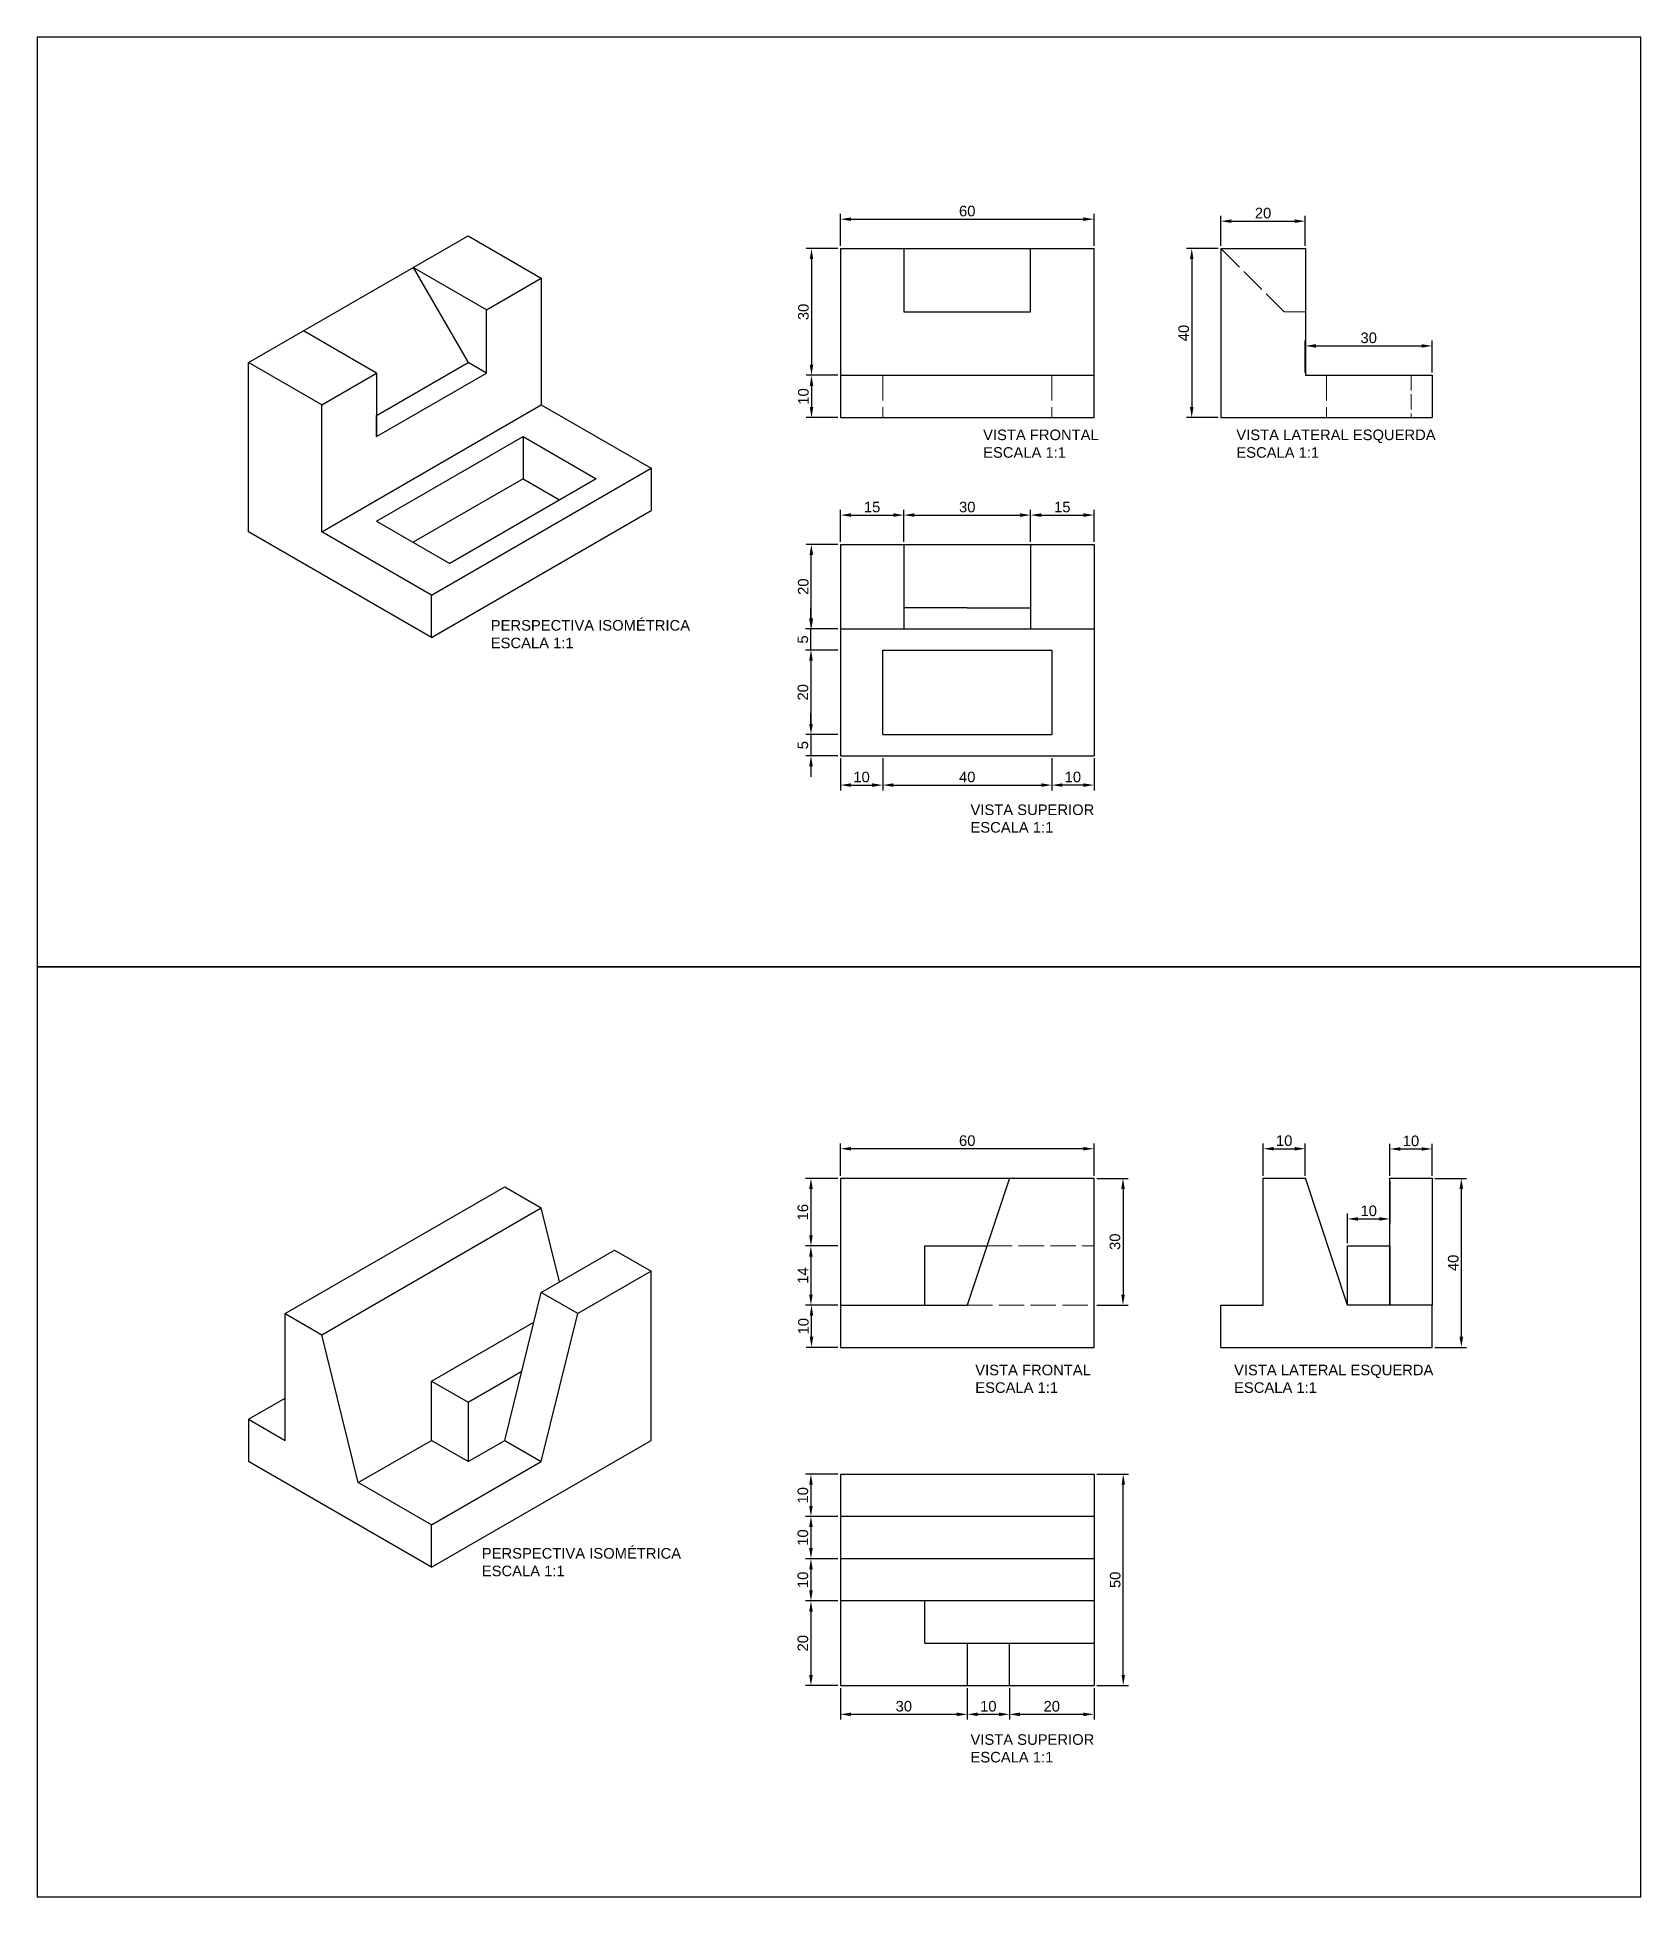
# Model space of a CAD drawing. Header units: millimetres. Extents: x 86510 to 86889, y 259281 to 259721.
import ezdxf

# ---------------------------------------------------------------- set-up
doc = ezdxf.new("R2010")
doc.units = ezdxf.units.MM
doc.linetypes.add('ACAD_ISO02W100', pattern=[15, 12, -3])
for name, color, linetype in [('Contorno', 10, 'Continuous'), ('Cota', 210, 'Continuous'), ('Isometrico', 30, 'Continuous'), ('Text', 3, 'Continuous')]:
    doc.layers.add(name, color=color, linetype=linetype)
doc.layers.add('Projection', color=4, linetype='ACAD_ISO02W100', lineweight=15)
doc.styles.get("Standard").update_dxf_attribs({"font": 'arial.ttf'})
doc.dimstyles.new('ISO-25', dxfattribs={"dimtxt": 2.5, "dimasz": 2.5, "dimexe": 1.25, "dimexo": 0.625, "dimtad": 1, "dimtxsty": 'Standard', "dimcen": 2.5, "dimadec": 0, "dimazin": 0, "dimtfac": 1, "dimtmove": 0, "dimatfit": 3, "dimfxl": 1, "dimarcsym": 0})

# ---------------------------------------------------------------- blocks, each defined once
blk = doc.blocks.new('*D1')
at = {"layer": 'Cota', "color": 0, "lineweight": -2, "transparency": 16777216}
for p, q in [((86699.12, 259421.23), (86691.64, 259421.23)), ((86692.89, 259413.73), (86692.89, 259418.73)), ((86699.12, 259411.23), (86691.64, 259411.23))]:
    blk.add_line(p, q, dxfattribs=at)
at = {"layer": 'Cota', "color": 0, "transparency": 16777216}
for points in [[(86692.48, 259418.73), (86693.31, 259418.73), (86692.89, 259421.23)], [(86692.48, 259413.73), (86693.31, 259413.73), (86692.89, 259411.23)]]:
    blk.add_solid(points, dxfattribs=at)
at = {"layer": 'Defpoints', "color": 0, "transparency": 16777216}
for p in [(86692.89, 259421.23), (86699.74, 259421.23), (86699.74, 259411.23)]:
    blk.add_point(p, dxfattribs=at)
at = {"layer": 'Cota', "color": 0, "transparency": 16777216, "insert": (86690.99, 259416.23), "char_height": 2.5, "attachment_point": 5, "rotation": 90}
blk.add_mtext('10', dxfattribs=at)
blk = doc.blocks.new('*D2')
at = {"layer": 'Cota', "color": 0, "lineweight": -2, "transparency": 16777216}
for p, q in [((86789.74, 259671.86), (86789.74, 259678.95)), ((86792.24, 259677.7), (86807.24, 259677.7)), ((86809.74, 259671.86), (86809.74, 259678.95))]:
    blk.add_line(p, q, dxfattribs=at)
at = {"layer": 'Cota', "color": 0, "transparency": 16777216}
for points in [[(86792.24, 259678.12), (86792.24, 259677.29), (86789.74, 259677.7)], [(86807.24, 259678.12), (86807.24, 259677.29), (86809.74, 259677.7)]]:
    blk.add_solid(points, dxfattribs=at)
at = {"layer": 'Defpoints', "color": 0, "transparency": 16777216}
for p in [(86809.74, 259677.7), (86789.74, 259671.23), (86809.74, 259671.23)]:
    blk.add_point(p, dxfattribs=at)
at = {"layer": 'Cota', "color": 0, "transparency": 16777216, "insert": (86799.74, 259679.6), "char_height": 2.5, "attachment_point": 5}
blk.add_mtext('20', dxfattribs=at)
blk = doc.blocks.new('*D3')
at = {"layer": 'Cota', "color": 0, "lineweight": -2, "transparency": 16777216}
for p, q in [((86789.12, 259671.23), (86781.61, 259671.23)), ((86782.86, 259668.73), (86782.86, 259633.73)), ((86789.12, 259631.23), (86781.61, 259631.23))]:
    blk.add_line(p, q, dxfattribs=at)
at = {"layer": 'Cota', "color": 0, "transparency": 16777216}
for points in [[(86782.44, 259668.73), (86783.28, 259668.73), (86782.86, 259671.23)], [(86782.44, 259633.73), (86783.28, 259633.73), (86782.86, 259631.23)]]:
    blk.add_solid(points, dxfattribs=at)
at = {"layer": 'Defpoints', "color": 0, "transparency": 16777216}
for p in [(86789.74, 259671.23), (86782.86, 259631.23), (86789.74, 259631.23)]:
    blk.add_point(p, dxfattribs=at)
at = {"layer": 'Cota', "color": 0, "transparency": 16777216, "insert": (86780.96, 259651.23), "char_height": 2.5, "attachment_point": 5, "rotation": 90}
blk.add_mtext('40', dxfattribs=at)
blk = doc.blocks.new('*D4')
at = {"layer": 'Cota', "color": 0, "lineweight": -2, "transparency": 16777216}
for p, q in [((86699.74, 259550.61), (86699.74, 259543.03)), ((86709.74, 259550.61), (86709.74, 259543.03)), ((86702.24, 259544.28), (86707.24, 259544.28))]:
    blk.add_line(p, q, dxfattribs=at)
at = {"layer": 'Cota', "color": 0, "transparency": 16777216}
for points in [[(86702.24, 259544.69), (86702.24, 259543.86), (86699.74, 259544.28)], [(86707.24, 259544.69), (86707.24, 259543.86), (86709.74, 259544.28)]]:
    blk.add_solid(points, dxfattribs=at)
at = {"layer": 'Defpoints', "color": 0, "transparency": 16777216}
for p in [(86699.74, 259551.23), (86709.74, 259551.23), (86709.74, 259544.28)]:
    blk.add_point(p, dxfattribs=at)
at = {"layer": 'Cota', "color": 0, "transparency": 16777216, "insert": (86704.74, 259546.18), "char_height": 2.5, "attachment_point": 5}
blk.add_mtext('10', dxfattribs=at)
blk = doc.blocks.new('*D5')
at = {"layer": 'Cota', "color": 0, "lineweight": -2, "transparency": 16777216}
for p, q in [((86709.74, 259550.61), (86709.74, 259543.03)), ((86749.74, 259550.61), (86749.74, 259543.03)), ((86712.24, 259544.28), (86747.24, 259544.28))]:
    blk.add_line(p, q, dxfattribs=at)
at = {"layer": 'Cota', "color": 0, "transparency": 16777216}
for points in [[(86712.24, 259544.69), (86712.24, 259543.86), (86709.74, 259544.28)], [(86747.24, 259544.69), (86747.24, 259543.86), (86749.74, 259544.28)]]:
    blk.add_solid(points, dxfattribs=at)
at = {"layer": 'Defpoints', "color": 0, "transparency": 16777216}
for p in [(86709.74, 259551.23), (86749.74, 259551.23), (86749.74, 259544.28)]:
    blk.add_point(p, dxfattribs=at)
at = {"layer": 'Cota', "color": 0, "transparency": 16777216, "insert": (86729.74, 259546.18), "char_height": 2.5, "attachment_point": 5}
blk.add_mtext('40', dxfattribs=at)
blk = doc.blocks.new('*D6')
at = {"layer": 'Cota', "color": 0, "lineweight": -2, "transparency": 16777216}
for p, q in [((86749.74, 259550.61), (86749.74, 259543.03)), ((86759.74, 259550.61), (86759.74, 259543.03)), ((86757.24, 259544.28), (86752.24, 259544.28))]:
    blk.add_line(p, q, dxfattribs=at)
at = {"layer": 'Cota', "color": 0, "transparency": 16777216}
for points in [[(86752.24, 259544.69), (86752.24, 259543.86), (86749.74, 259544.28)], [(86757.24, 259544.69), (86757.24, 259543.86), (86759.74, 259544.28)]]:
    blk.add_solid(points, dxfattribs=at)
at = {"layer": 'Defpoints', "color": 0, "transparency": 16777216}
for p in [(86749.74, 259551.23), (86759.74, 259551.23), (86749.74, 259544.28)]:
    blk.add_point(p, dxfattribs=at)
at = {"layer": 'Cota', "color": 0, "transparency": 16777216, "insert": (86754.74, 259546.18), "char_height": 2.5, "attachment_point": 5}
blk.add_mtext('10', dxfattribs=at)
blk = doc.blocks.new('*D7')
at = {"layer": 'Cota', "color": 0, "lineweight": -2, "transparency": 16777216}
for p, q in [((86699.74, 259671.86), (86699.74, 259679.42)), ((86759.74, 259671.86), (86759.74, 259679.42)), ((86702.24, 259678.17), (86757.24, 259678.17))]:
    blk.add_line(p, q, dxfattribs=at)
at = {"layer": 'Cota', "color": 0, "transparency": 16777216}
for points in [[(86702.24, 259678.59), (86702.24, 259677.76), (86699.74, 259678.17)], [(86757.24, 259678.59), (86757.24, 259677.76), (86759.74, 259678.17)]]:
    blk.add_solid(points, dxfattribs=at)
at = {"layer": 'Defpoints', "color": 0, "transparency": 16777216}
for p in [(86759.74, 259678.17), (86699.74, 259671.23), (86759.74, 259671.23)]:
    blk.add_point(p, dxfattribs=at)
at = {"layer": 'Cota', "color": 0, "transparency": 16777216, "insert": (86729.74, 259680.08), "char_height": 2.5, "attachment_point": 5}
blk.add_mtext('60', dxfattribs=at)
blk = doc.blocks.new('*D8')
at = {"layer": 'Cota', "color": 0, "lineweight": -2, "transparency": 16777216}
for p, q in [((86699.74, 259601.86), (86699.74, 259609.41)), ((86714.74, 259601.86), (86714.74, 259609.41)), ((86702.24, 259608.16), (86712.24, 259608.16))]:
    blk.add_line(p, q, dxfattribs=at)
at = {"layer": 'Cota', "color": 0, "transparency": 16777216}
for points in [[(86702.24, 259608.58), (86702.24, 259607.74), (86699.74, 259608.16)], [(86712.24, 259608.58), (86712.24, 259607.74), (86714.74, 259608.16)]]:
    blk.add_solid(points, dxfattribs=at)
at = {"layer": 'Defpoints', "color": 0, "transparency": 16777216}
for p in [(86714.74, 259608.16), (86699.74, 259601.23), (86714.74, 259601.23)]:
    blk.add_point(p, dxfattribs=at)
at = {"layer": 'Cota', "color": 0, "transparency": 16777216, "insert": (86707.24, 259610.06), "char_height": 2.5, "attachment_point": 5}
blk.add_mtext('15', dxfattribs=at)
blk = doc.blocks.new('*D9')
at = {"layer": 'Cota', "color": 0, "lineweight": -2, "transparency": 16777216}
for p, q in [((86714.74, 259601.86), (86714.74, 259609.41)), ((86744.74, 259601.86), (86744.74, 259609.41)), ((86717.24, 259608.16), (86742.24, 259608.16))]:
    blk.add_line(p, q, dxfattribs=at)
at = {"layer": 'Cota', "color": 0, "transparency": 16777216}
for points in [[(86717.24, 259608.58), (86717.24, 259607.74), (86714.74, 259608.16)], [(86742.24, 259608.58), (86742.24, 259607.74), (86744.74, 259608.16)]]:
    blk.add_solid(points, dxfattribs=at)
at = {"layer": 'Defpoints', "color": 0, "transparency": 16777216}
for p in [(86744.74, 259608.16), (86714.74, 259601.23), (86744.74, 259601.23)]:
    blk.add_point(p, dxfattribs=at)
at = {"layer": 'Cota', "color": 0, "transparency": 16777216, "insert": (86729.74, 259610.06), "char_height": 2.5, "attachment_point": 5}
blk.add_mtext('30', dxfattribs=at)
blk = doc.blocks.new('*D10')
at = {"layer": 'Cota', "color": 0, "lineweight": -2, "transparency": 16777216}
for p, q in [((86744.74, 259601.86), (86744.74, 259609.41)), ((86759.74, 259601.86), (86759.74, 259609.41)), ((86747.24, 259608.16), (86757.24, 259608.16))]:
    blk.add_line(p, q, dxfattribs=at)
at = {"layer": 'Cota', "color": 0, "transparency": 16777216}
for points in [[(86747.24, 259608.58), (86747.24, 259607.74), (86744.74, 259608.16)], [(86757.24, 259608.58), (86757.24, 259607.74), (86759.74, 259608.16)]]:
    blk.add_solid(points, dxfattribs=at)
at = {"layer": 'Defpoints', "color": 0, "transparency": 16777216}
for p in [(86759.74, 259608.16), (86744.74, 259601.23), (86759.74, 259601.23)]:
    blk.add_point(p, dxfattribs=at)
at = {"layer": 'Cota', "color": 0, "transparency": 16777216, "insert": (86752.24, 259610.06), "char_height": 2.5, "attachment_point": 5}
blk.add_mtext('15', dxfattribs=at)
blk = doc.blocks.new('*D11')
at = {"layer": 'Cota', "color": 0, "lineweight": -2, "transparency": 16777216}
for p, q in [((86699.12, 259671.23), (86691.64, 259671.23)), ((86692.89, 259668.73), (86692.89, 259643.73)), ((86699.12, 259641.23), (86691.64, 259641.23))]:
    blk.add_line(p, q, dxfattribs=at)
at = {"layer": 'Cota', "color": 0, "transparency": 16777216}
for points in [[(86692.48, 259668.73), (86693.31, 259668.73), (86692.89, 259671.23)], [(86692.48, 259643.73), (86693.31, 259643.73), (86692.89, 259641.23)]]:
    blk.add_solid(points, dxfattribs=at)
at = {"layer": 'Defpoints', "color": 0, "transparency": 16777216}
for p in [(86699.74, 259671.23), (86692.89, 259641.23), (86699.74, 259641.23)]:
    blk.add_point(p, dxfattribs=at)
at = {"layer": 'Cota', "color": 0, "transparency": 16777216, "insert": (86690.99, 259656.23), "char_height": 2.5, "attachment_point": 5, "rotation": 90}
blk.add_mtext('30', dxfattribs=at)
blk = doc.blocks.new('*D12')
at = {"layer": 'Cota', "color": 0, "lineweight": -2, "transparency": 16777216}
for p, q in [((86699.12, 259641.23), (86691.64, 259641.23)), ((86692.89, 259638.73), (86692.89, 259633.73)), ((86699.12, 259631.23), (86691.64, 259631.23))]:
    blk.add_line(p, q, dxfattribs=at)
at = {"layer": 'Cota', "color": 0, "transparency": 16777216}
for points in [[(86692.48, 259638.73), (86693.31, 259638.73), (86692.89, 259641.23)], [(86692.48, 259633.73), (86693.31, 259633.73), (86692.89, 259631.23)]]:
    blk.add_solid(points, dxfattribs=at)
at = {"layer": 'Defpoints', "color": 0, "transparency": 16777216}
for p in [(86699.74, 259641.23), (86692.89, 259631.23), (86699.74, 259631.23)]:
    blk.add_point(p, dxfattribs=at)
at = {"layer": 'Cota', "color": 0, "transparency": 16777216, "insert": (86690.99, 259636.23), "char_height": 2.5, "attachment_point": 5, "rotation": 90}
blk.add_mtext('10', dxfattribs=at)
blk = doc.blocks.new('*D17')
at = {"layer": 'Cota', "color": 0, "lineweight": -2, "transparency": 16777216}
for p, q in [((86699.12, 259381.23), (86691.51, 259381.23)), ((86692.76, 259378.73), (86692.76, 259373.73)), ((86699.12, 259371.23), (86691.51, 259371.23))]:
    blk.add_line(p, q, dxfattribs=at)
at = {"layer": 'Cota', "color": 0, "transparency": 16777216}
for points in [[(86692.34, 259378.73), (86693.18, 259378.73), (86692.76, 259381.23)], [(86692.34, 259373.73), (86693.18, 259373.73), (86692.76, 259371.23)]]:
    blk.add_solid(points, dxfattribs=at)
at = {"layer": 'Defpoints', "color": 0, "transparency": 16777216}
for p in [(86699.74, 259381.23), (86692.76, 259371.23), (86699.74, 259371.23)]:
    blk.add_point(p, dxfattribs=at)
at = {"layer": 'Cota', "color": 0, "transparency": 16777216, "insert": (86690.86, 259376.23), "char_height": 2.5, "attachment_point": 5, "rotation": 90}
blk.add_mtext('10', dxfattribs=at)
blk = doc.blocks.new('*D18')
at = {"layer": 'Cota', "color": 0, "lineweight": -2, "transparency": 16777216}
for p, q in [((86699.12, 259371.23), (86691.51, 259371.23)), ((86692.76, 259368.73), (86692.76, 259363.73)), ((86699.12, 259361.23), (86691.51, 259361.23))]:
    blk.add_line(p, q, dxfattribs=at)
at = {"layer": 'Cota', "color": 0, "transparency": 16777216}
for points in [[(86692.34, 259368.73), (86693.18, 259368.73), (86692.76, 259371.23)], [(86692.34, 259363.73), (86693.18, 259363.73), (86692.76, 259361.23)]]:
    blk.add_solid(points, dxfattribs=at)
at = {"layer": 'Defpoints', "color": 0, "transparency": 16777216}
for p in [(86699.74, 259371.23), (86692.76, 259361.23), (86699.74, 259361.23)]:
    blk.add_point(p, dxfattribs=at)
at = {"layer": 'Cota', "color": 0, "transparency": 16777216, "insert": (86690.86, 259366.23), "char_height": 2.5, "attachment_point": 5, "rotation": 90}
blk.add_mtext('10', dxfattribs=at)
blk = doc.blocks.new('*D19')
at = {"layer": 'Cota', "color": 0, "lineweight": -2, "transparency": 16777216}
for p, q in [((86699.12, 259361.23), (86691.51, 259361.23)), ((86692.76, 259358.73), (86692.76, 259353.73)), ((86699.12, 259351.23), (86691.51, 259351.23))]:
    blk.add_line(p, q, dxfattribs=at)
at = {"layer": 'Cota', "color": 0, "transparency": 16777216}
for points in [[(86692.34, 259358.73), (86693.18, 259358.73), (86692.76, 259361.23)], [(86692.34, 259353.73), (86693.18, 259353.73), (86692.76, 259351.23)]]:
    blk.add_solid(points, dxfattribs=at)
at = {"layer": 'Defpoints', "color": 0, "transparency": 16777216}
for p in [(86699.74, 259361.23), (86692.76, 259351.23), (86699.74, 259351.23)]:
    blk.add_point(p, dxfattribs=at)
at = {"layer": 'Cota', "color": 0, "transparency": 16777216, "insert": (86690.86, 259356.23), "char_height": 2.5, "attachment_point": 5, "rotation": 90}
blk.add_mtext('10', dxfattribs=at)
blk = doc.blocks.new('*D20')
at = {"layer": 'Cota', "color": 0, "lineweight": -2, "transparency": 16777216}
for p, q in [((86699.12, 259351.23), (86691.51, 259351.23)), ((86692.76, 259348.73), (86692.76, 259333.73)), ((86699.12, 259331.23), (86691.51, 259331.23))]:
    blk.add_line(p, q, dxfattribs=at)
at = {"layer": 'Cota', "color": 0, "transparency": 16777216}
for points in [[(86692.34, 259348.73), (86693.18, 259348.73), (86692.76, 259351.23)], [(86692.34, 259333.73), (86693.18, 259333.73), (86692.76, 259331.23)]]:
    blk.add_solid(points, dxfattribs=at)
at = {"layer": 'Defpoints', "color": 0, "transparency": 16777216}
for p in [(86699.74, 259351.23), (86692.76, 259331.23), (86699.74, 259331.23)]:
    blk.add_point(p, dxfattribs=at)
at = {"layer": 'Cota', "color": 0, "transparency": 16777216, "insert": (86690.86, 259341.23), "char_height": 2.5, "attachment_point": 5, "rotation": 90}
blk.add_mtext('20', dxfattribs=at)
blk = doc.blocks.new('*D21')
at = {"layer": 'Cota', "color": 0, "lineweight": -2, "transparency": 16777216}
for p, q in [((86760.37, 259381.23), (86767.91, 259381.23)), ((86766.66, 259333.73), (86766.66, 259378.73)), ((86760.37, 259331.23), (86767.91, 259331.23))]:
    blk.add_line(p, q, dxfattribs=at)
at = {"layer": 'Cota', "color": 0, "transparency": 16777216}
for points in [[(86766.25, 259378.73), (86767.08, 259378.73), (86766.66, 259381.23)], [(86766.25, 259333.73), (86767.08, 259333.73), (86766.66, 259331.23)]]:
    blk.add_solid(points, dxfattribs=at)
at = {"layer": 'Defpoints', "color": 0, "transparency": 16777216}
for p in [(86759.74, 259381.23), (86766.66, 259381.23), (86759.74, 259331.23)]:
    blk.add_point(p, dxfattribs=at)
at = {"layer": 'Cota', "color": 0, "transparency": 16777216, "insert": (86764.76, 259356.23), "char_height": 2.5, "attachment_point": 5, "rotation": 90}
blk.add_mtext('50', dxfattribs=at)
blk = doc.blocks.new('*D22')
at = {"layer": 'Cota', "color": 0, "lineweight": -2, "transparency": 16777216}
for p, q in [((86699.74, 259330.61), (86699.74, 259323.16)), ((86729.74, 259330.61), (86729.74, 259323.16)), ((86702.24, 259324.41), (86727.24, 259324.41))]:
    blk.add_line(p, q, dxfattribs=at)
at = {"layer": 'Cota', "color": 0, "transparency": 16777216}
for points in [[(86702.24, 259324.83), (86702.24, 259323.99), (86699.74, 259324.41)], [(86727.24, 259324.83), (86727.24, 259323.99), (86729.74, 259324.41)]]:
    blk.add_solid(points, dxfattribs=at)
at = {"layer": 'Defpoints', "color": 0, "transparency": 16777216}
for p in [(86699.74, 259331.23), (86729.74, 259331.23), (86729.74, 259324.41)]:
    blk.add_point(p, dxfattribs=at)
at = {"layer": 'Cota', "color": 0, "transparency": 16777216, "insert": (86714.74, 259326.31), "char_height": 2.5, "attachment_point": 5}
blk.add_mtext('30', dxfattribs=at)
blk = doc.blocks.new('*D24')
at = {"layer": 'Cota', "color": 0, "lineweight": -2, "transparency": 16777216}
for p, q in [((86729.74, 259330.61), (86729.74, 259323.16)), ((86739.74, 259330.61), (86739.74, 259323.16)), ((86732.24, 259324.41), (86737.24, 259324.41))]:
    blk.add_line(p, q, dxfattribs=at)
at = {"layer": 'Cota', "color": 0, "transparency": 16777216}
for points in [[(86732.24, 259324.83), (86732.24, 259323.99), (86729.74, 259324.41)], [(86737.24, 259324.83), (86737.24, 259323.99), (86739.74, 259324.41)]]:
    blk.add_solid(points, dxfattribs=at)
at = {"layer": 'Defpoints', "color": 0, "transparency": 16777216}
for p in [(86729.74, 259331.23), (86739.74, 259331.23), (86739.74, 259324.41)]:
    blk.add_point(p, dxfattribs=at)
at = {"layer": 'Cota', "color": 0, "transparency": 16777216, "insert": (86734.74, 259326.31), "char_height": 2.5, "attachment_point": 5}
blk.add_mtext('10', dxfattribs=at)
blk = doc.blocks.new('*D25')
at = {"layer": 'Cota', "color": 0, "lineweight": -2, "transparency": 16777216}
for p, q in [((86739.74, 259330.61), (86739.74, 259323.16)), ((86759.74, 259330.61), (86759.74, 259323.16)), ((86742.24, 259324.41), (86757.24, 259324.41))]:
    blk.add_line(p, q, dxfattribs=at)
at = {"layer": 'Cota', "color": 0, "transparency": 16777216}
for points in [[(86742.24, 259324.83), (86742.24, 259323.99), (86739.74, 259324.41)], [(86757.24, 259324.83), (86757.24, 259323.99), (86759.74, 259324.41)]]:
    blk.add_solid(points, dxfattribs=at)
at = {"layer": 'Defpoints', "color": 0, "transparency": 16777216}
for p in [(86739.74, 259331.23), (86759.74, 259331.23), (86759.74, 259324.41)]:
    blk.add_point(p, dxfattribs=at)
at = {"layer": 'Cota', "color": 0, "transparency": 16777216, "insert": (86749.74, 259326.31), "char_height": 2.5, "attachment_point": 5}
blk.add_mtext('20', dxfattribs=at)
blk = doc.blocks.new('*D26')
at = {"layer": 'Cota', "color": 0, "lineweight": -2, "transparency": 16777216}
for p, q in [((86840.37, 259451.23), (86847.9, 259451.23)), ((86846.65, 259448.73), (86846.65, 259413.73)), ((86840.37, 259411.23), (86847.9, 259411.23))]:
    blk.add_line(p, q, dxfattribs=at)
at = {"layer": 'Cota', "color": 0, "transparency": 16777216}
for points in [[(86846.23, 259448.73), (86847.07, 259448.73), (86846.65, 259451.23)], [(86846.23, 259413.73), (86847.07, 259413.73), (86846.65, 259411.23)]]:
    blk.add_solid(points, dxfattribs=at)
at = {"layer": 'Defpoints', "color": 0, "transparency": 16777216}
for p in [(86839.74, 259451.23), (86839.74, 259411.23), (86846.65, 259411.23)]:
    blk.add_point(p, dxfattribs=at)
at = {"layer": 'Cota', "color": 0, "transparency": 16777216, "insert": (86844.75, 259431.23), "char_height": 2.5, "attachment_point": 5, "rotation": 90}
blk.add_mtext('40', dxfattribs=at)
blk = doc.blocks.new('*D27')
at = {"layer": 'Cota', "color": 0, "lineweight": -2, "transparency": 16777216}
for p, q in [((86760.37, 259451.23), (86767.85, 259451.23)), ((86766.6, 259448.73), (86766.6, 259423.73)), ((86760.37, 259421.23), (86767.85, 259421.23))]:
    blk.add_line(p, q, dxfattribs=at)
at = {"layer": 'Cota', "color": 0, "transparency": 16777216}
for points in [[(86766.19, 259448.73), (86767.02, 259448.73), (86766.6, 259451.23)], [(86766.19, 259423.73), (86767.02, 259423.73), (86766.6, 259421.23)]]:
    blk.add_solid(points, dxfattribs=at)
at = {"layer": 'Defpoints', "color": 0, "transparency": 16777216}
for p in [(86759.74, 259451.23), (86759.74, 259421.23), (86766.6, 259421.23)]:
    blk.add_point(p, dxfattribs=at)
at = {"layer": 'Cota', "color": 0, "transparency": 16777216, "insert": (86764.7, 259436.23), "char_height": 2.5, "attachment_point": 5, "rotation": 90}
blk.add_mtext('30', dxfattribs=at)
blk = doc.blocks.new('*D28')
at = {"layer": 'Cota', "color": 0, "lineweight": -2, "transparency": 16777216}
for p, q in [((86799.74, 259451.86), (86799.74, 259459.48)), ((86809.74, 259451.86), (86809.74, 259459.48)), ((86802.24, 259458.23), (86807.24, 259458.23))]:
    blk.add_line(p, q, dxfattribs=at)
at = {"layer": 'Cota', "color": 0, "transparency": 16777216}
for points in [[(86802.24, 259458.65), (86802.24, 259457.82), (86799.74, 259458.23)], [(86807.24, 259458.65), (86807.24, 259457.82), (86809.74, 259458.23)]]:
    blk.add_solid(points, dxfattribs=at)
at = {"layer": 'Defpoints', "color": 0, "transparency": 16777216}
for p in [(86809.74, 259458.23), (86799.74, 259451.23), (86809.74, 259451.23)]:
    blk.add_point(p, dxfattribs=at)
at = {"layer": 'Cota', "color": 0, "transparency": 16777216, "insert": (86804.74, 259460.14), "char_height": 2.5, "attachment_point": 5}
blk.add_mtext('10', dxfattribs=at)
blk = doc.blocks.new('*D29')
at = {"layer": 'Cota', "color": 0, "lineweight": -2, "transparency": 16777216}
for p, q in [((86829.74, 259450.61), (86829.74, 259440.38)), ((86819.74, 259435.86), (86819.74, 259442.88)), ((86822.24, 259441.63), (86827.24, 259441.63))]:
    blk.add_line(p, q, dxfattribs=at)
at = {"layer": 'Cota', "color": 0, "transparency": 16777216}
for points in [[(86822.24, 259442.04), (86822.24, 259441.21), (86819.74, 259441.63)], [(86827.24, 259442.04), (86827.24, 259441.21), (86829.74, 259441.63)]]:
    blk.add_solid(points, dxfattribs=at)
at = {"layer": 'Defpoints', "color": 0, "transparency": 16777216}
for p in [(86829.74, 259451.23), (86829.74, 259441.63), (86819.74, 259435.23)]:
    blk.add_point(p, dxfattribs=at)
at = {"layer": 'Cota', "color": 0, "transparency": 16777216, "insert": (86824.74, 259443.53), "char_height": 2.5, "attachment_point": 5}
blk.add_mtext('10', dxfattribs=at)
blk = doc.blocks.new('*D30')
at = {"layer": 'Cota', "color": 0, "lineweight": -2, "transparency": 16777216}
for p, q in [((86829.74, 259451.86), (86829.74, 259459.43)), ((86839.74, 259451.86), (86839.74, 259459.43)), ((86832.24, 259458.18), (86837.24, 259458.18))]:
    blk.add_line(p, q, dxfattribs=at)
at = {"layer": 'Cota', "color": 0, "transparency": 16777216}
for points in [[(86832.24, 259458.6), (86832.24, 259457.76), (86829.74, 259458.18)], [(86837.24, 259458.6), (86837.24, 259457.76), (86839.74, 259458.18)]]:
    blk.add_solid(points, dxfattribs=at)
at = {"layer": 'Defpoints', "color": 0, "transparency": 16777216}
for p in [(86839.74, 259458.18), (86829.74, 259451.23), (86839.74, 259451.23)]:
    blk.add_point(p, dxfattribs=at)
at = {"layer": 'Cota', "color": 0, "transparency": 16777216, "insert": (86834.74, 259460.08), "char_height": 2.5, "attachment_point": 5}
blk.add_mtext('10', dxfattribs=at)
blk = doc.blocks.new('*D31')
at = {"layer": 'Cota', "color": 0, "lineweight": -2, "transparency": 16777216}
for p, q in [((86699.74, 259451.86), (86699.74, 259459.48)), ((86759.74, 259451.86), (86759.74, 259459.48)), ((86757.24, 259458.23), (86702.24, 259458.23))]:
    blk.add_line(p, q, dxfattribs=at)
at = {"layer": 'Cota', "color": 0, "transparency": 16777216}
for points in [[(86702.24, 259458.65), (86702.24, 259457.82), (86699.74, 259458.23)], [(86757.24, 259458.65), (86757.24, 259457.82), (86759.74, 259458.23)]]:
    blk.add_solid(points, dxfattribs=at)
at = {"layer": 'Defpoints', "color": 0, "transparency": 16777216}
for p in [(86699.74, 259458.23), (86699.74, 259451.23), (86759.74, 259451.23)]:
    blk.add_point(p, dxfattribs=at)
at = {"layer": 'Cota', "color": 0, "transparency": 16777216, "insert": (86729.74, 259460.14), "char_height": 2.5, "attachment_point": 5}
blk.add_mtext('60', dxfattribs=at)
blk = doc.blocks.new('*D35')
at = {"layer": 'Cota', "color": 0, "lineweight": -2, "ltscale": 0.3, "transparency": 16777216}
for p, q in [((86809.74, 259641.86), (86809.74, 259649.44)), ((86839.74, 259641.86), (86839.74, 259649.44)), ((86812.24, 259648.19), (86837.24, 259648.19))]:
    blk.add_line(p, q, dxfattribs=at)
at = {"layer": 'Cota', "color": 0, "ltscale": 0.3, "transparency": 16777216}
for points in [[(86812.24, 259648.61), (86812.24, 259647.77), (86809.74, 259648.19)], [(86837.24, 259648.61), (86837.24, 259647.77), (86839.74, 259648.19)]]:
    blk.add_solid(points, dxfattribs=at)
at = {"layer": 'Defpoints', "color": 0, "ltscale": 0.3, "transparency": 16777216}
for p in [(86839.74, 259648.19), (86809.74, 259641.23), (86839.74, 259641.23)]:
    blk.add_point(p, dxfattribs=at)
at = {"layer": 'Cota', "color": 0, "ltscale": 0.3, "transparency": 16777216, "insert": (86824.74, 259650.09), "char_height": 2.5, "attachment_point": 5}
blk.add_mtext('30', dxfattribs=at)
blk = doc.blocks.new('*D37')
at = {"layer": 'Cota', "color": 0, "lineweight": -2, "ltscale": 0.3, "transparency": 16777216}
for p, q in [((86699.12, 259576.23), (86691.52, 259576.23)), ((86692.77, 259573.73), (86692.77, 259558.73)), ((86699.12, 259556.23), (86691.52, 259556.23))]:
    blk.add_line(p, q, dxfattribs=at)
at = {"layer": 'Cota', "color": 0, "ltscale": 0.3, "transparency": 16777216}
for points in [[(86692.35, 259573.73), (86693.19, 259573.73), (86692.77, 259576.23)], [(86692.35, 259558.73), (86693.19, 259558.73), (86692.77, 259556.23)]]:
    blk.add_solid(points, dxfattribs=at)
at = {"layer": 'Defpoints', "color": 0, "ltscale": 0.3, "transparency": 16777216}
for p in [(86699.74, 259576.23), (86692.77, 259556.23), (86699.74, 259556.23)]:
    blk.add_point(p, dxfattribs=at)
at = {"layer": 'Cota', "color": 0, "ltscale": 0.3, "transparency": 16777216, "insert": (86690.87, 259566.23), "char_height": 2.5, "attachment_point": 5, "rotation": 90}
blk.add_mtext('20', dxfattribs=at)
blk = doc.blocks.new('*D38')
at = {"layer": 'Cota', "color": 0, "lineweight": -2, "ltscale": 0.3, "transparency": 16777216}
for p, q in [((86692.77, 259558.73), (86692.77, 259561.23)), ((86699.12, 259556.23), (86691.52, 259556.23)), ((86692.77, 259556.23), (86692.77, 259551.23)), ((86699.12, 259551.23), (86691.52, 259551.23)), ((86692.77, 259548.73), (86692.77, 259546.23))]:
    blk.add_line(p, q, dxfattribs=at)
at = {"layer": 'Cota', "color": 0, "ltscale": 0.3, "transparency": 16777216}
for points in [[(86692.35, 259558.73), (86693.19, 259558.73), (86692.77, 259556.23)], [(86692.35, 259548.73), (86693.19, 259548.73), (86692.77, 259551.23)]]:
    blk.add_solid(points, dxfattribs=at)
at = {"layer": 'Defpoints', "color": 0, "ltscale": 0.3, "transparency": 16777216}
for p in [(86699.74, 259556.23), (86692.77, 259551.23), (86699.74, 259551.23)]:
    blk.add_point(p, dxfattribs=at)
at = {"layer": 'Cota', "color": 0, "ltscale": 0.3, "transparency": 16777216, "insert": (86690.87, 259553.73), "char_height": 2.5, "attachment_point": 5, "rotation": 90}
blk.add_mtext('5', dxfattribs=at)
blk = doc.blocks.new('*D41')
at = {"layer": 'Cota', "color": 0, "lineweight": -2, "ltscale": 0.3, "transparency": 16777216}
for p, q in [((86699.12, 259451.23), (86691.51, 259451.23)), ((86692.76, 259448.73), (86692.76, 259437.73)), ((86699.12, 259435.23), (86691.51, 259435.23))]:
    blk.add_line(p, q, dxfattribs=at)
at = {"layer": 'Cota', "color": 0, "ltscale": 0.3, "transparency": 16777216}
for points in [[(86692.34, 259448.73), (86693.18, 259448.73), (86692.76, 259451.23)], [(86692.34, 259437.73), (86693.18, 259437.73), (86692.76, 259435.23)]]:
    blk.add_solid(points, dxfattribs=at)
at = {"layer": 'Defpoints', "color": 0, "ltscale": 0.3, "transparency": 16777216}
for p in [(86699.74, 259451.23), (86692.76, 259435.23), (86699.74, 259435.23)]:
    blk.add_point(p, dxfattribs=at)
at = {"layer": 'Cota', "color": 0, "ltscale": 0.3, "transparency": 16777216, "insert": (86690.86, 259443.23), "char_height": 2.5, "attachment_point": 5, "rotation": 90}
blk.add_mtext('16', dxfattribs=at)
blk = doc.blocks.new('*D43')
at = {"layer": 'Cota', "color": 0, "lineweight": -2, "ltscale": 0.3, "transparency": 16777216}
for p, q in [((86692.75, 259583.73), (86692.75, 259586.23)), ((86699.12, 259581.23), (86691.5, 259581.23)), ((86692.75, 259576.23), (86692.75, 259581.23)), ((86699.12, 259576.23), (86691.5, 259576.23)), ((86692.75, 259573.73), (86692.75, 259571.23))]:
    blk.add_line(p, q, dxfattribs=at)
at = {"layer": 'Cota', "color": 0, "ltscale": 0.3, "transparency": 16777216}
for points in [[(86692.33, 259583.73), (86693.16, 259583.73), (86692.75, 259581.23)], [(86692.33, 259573.73), (86693.16, 259573.73), (86692.75, 259576.23)]]:
    blk.add_solid(points, dxfattribs=at)
at = {"layer": 'Defpoints', "color": 0, "ltscale": 0.3, "transparency": 16777216}
for p in [(86692.75, 259581.23), (86699.74, 259581.23), (86699.74, 259576.23)]:
    blk.add_point(p, dxfattribs=at)
at = {"layer": 'Cota', "color": 0, "ltscale": 0.3, "transparency": 16777216, "insert": (86690.85, 259578.73), "char_height": 2.5, "attachment_point": 5, "rotation": 90}
blk.add_mtext('5', dxfattribs=at)
blk = doc.blocks.new('*D44')
at = {"layer": 'Cota', "color": 0, "lineweight": -2, "ltscale": 0.3, "transparency": 16777216}
for p, q in [((86699.12, 259601.23), (86691.6, 259601.23)), ((86692.85, 259583.73), (86692.85, 259598.73)), ((86699.12, 259581.23), (86691.6, 259581.23))]:
    blk.add_line(p, q, dxfattribs=at)
at = {"layer": 'Cota', "color": 0, "ltscale": 0.3, "transparency": 16777216}
for points in [[(86692.44, 259598.73), (86693.27, 259598.73), (86692.85, 259601.23)], [(86692.44, 259583.73), (86693.27, 259583.73), (86692.85, 259581.23)]]:
    blk.add_solid(points, dxfattribs=at)
at = {"layer": 'Defpoints', "color": 0, "ltscale": 0.3, "transparency": 16777216}
for p in [(86692.85, 259601.23), (86699.74, 259601.23), (86699.74, 259581.23)]:
    blk.add_point(p, dxfattribs=at)
at = {"layer": 'Cota', "color": 0, "ltscale": 0.3, "transparency": 16777216, "insert": (86690.95, 259591.23), "char_height": 2.5, "attachment_point": 5, "rotation": 90}
blk.add_mtext('20', dxfattribs=at)
blk = doc.blocks.new('*D45')
at = {"layer": 'Cota', "color": 0, "lineweight": -2, "ltscale": 0.3, "transparency": 16777216}
for p, q in [((86699.12, 259435.23), (86691.5, 259435.23)), ((86692.75, 259432.73), (86692.75, 259423.73)), ((86699.12, 259421.23), (86691.5, 259421.23))]:
    blk.add_line(p, q, dxfattribs=at)
at = {"layer": 'Cota', "color": 0, "ltscale": 0.3, "transparency": 16777216}
for points in [[(86692.33, 259432.73), (86693.17, 259432.73), (86692.75, 259435.23)], [(86692.33, 259423.73), (86693.17, 259423.73), (86692.75, 259421.23)]]:
    blk.add_solid(points, dxfattribs=at)
at = {"layer": 'Defpoints', "color": 0, "ltscale": 0.3, "transparency": 16777216}
for p in [(86699.74, 259435.23), (86692.75, 259421.23), (86699.74, 259421.23)]:
    blk.add_point(p, dxfattribs=at)
at = {"layer": 'Cota', "color": 0, "ltscale": 0.3, "transparency": 16777216, "insert": (86690.87, 259428.23), "char_height": 2.5, "attachment_point": 5, "rotation": 90}
blk.add_mtext('14', dxfattribs=at)

msp = doc.modelspace()

# ---------------------------------------------------------------- linework, layer by layer
for p, q in [((86699.744, 259671.234), (86699.744, 259631.234)), ((86714.744, 259671.234), (86714.744, 259656.234)), ((86744.744, 259656.234), (86744.744, 259671.234)), ((86759.744, 259631.234), (86759.744, 259671.234)), ((86789.744, 259671.234), (86789.744, 259631.234)), ((86809.744, 259671.234), (86809.744, 259641.234)), ((86714.744, 259656.234), (86744.744, 259656.234)), ((86699.744, 259641.234), (86759.744, 259641.234)), ((86809.744, 259641.234), (86839.744, 259641.234)), ((86699.744, 259631.234), (86759.744, 259631.234)), ((86789.744, 259631.234), (86839.744, 259631.234)), ((86699.744, 259601.234), (86699.744, 259551.234)), ((86714.744, 259601.234), (86714.744, 259581.234)), ((86744.744, 259601.234), (86744.744, 259581.234)), ((86759.744, 259601.234), (86759.744, 259551.234)), ((86729.744, 259586.234), (86714.744, 259586.234)), ((86729.744, 259586.234), (86744.744, 259586.234)), ((86709.744, 259556.234), (86709.744, 259576.234)), ((86709.744, 259576.234), (86749.744, 259576.234)), ((86749.744, 259576.234), (86749.744, 259556.234)), ((86709.744, 259556.234), (86749.744, 259556.234)), ((86699.744, 259551.234), (86759.744, 259551.234)), ((86699.744, 259451.234), (86699.744, 259411.234)), ((86739.744, 259451.234), (86729.744, 259421.234)), ((86759.744, 259411.234), (86759.744, 259451.234)), ((86799.744, 259421.234), (86799.744, 259451.234)), ((86799.744, 259451.234), (86809.744, 259451.234)), ((86819.744, 259421.234), (86809.744, 259451.234)), ((86829.744, 259421.234), (86829.744, 259451.234)), ((86829.744, 259451.234), (86839.744, 259451.234)), ((86839.744, 259451.234), (86839.744, 259421.234)), ((86719.744, 259421.234), (86719.744, 259435.234)), ((86719.744, 259435.234), (86734.41, 259435.234)), ((86819.744, 259421.234), (86819.744, 259435.234)), ((86819.744, 259435.234), (86829.744, 259435.234)), ((86829.744, 259435.234), (86829.744, 259421.234)), ((86699.744, 259421.234), (86729.744, 259421.234)), ((86789.744, 259411.234), (86789.744, 259421.234)), ((86789.744, 259421.234), (86799.744, 259421.234)), ((86839.744, 259421.234), (86819.744, 259421.234)), ((86839.744, 259411.234), (86839.744, 259421.234)), ((86699.744, 259411.234), (86759.744, 259411.234)), ((86789.744, 259411.234), (86839.744, 259411.234)), ((86699.744, 259381.234), (86699.744, 259331.234)), ((86759.744, 259381.234), (86759.744, 259331.234)), ((86759.744, 259371.234), (86699.744, 259371.234)), ((86759.744, 259361.234), (86699.744, 259361.234)), ((86759.744, 259351.234), (86699.744, 259351.234)), ((86719.744, 259341.234), (86719.744, 259351.234)), ((86729.744, 259341.234), (86729.744, 259331.234)), ((86739.744, 259331.234), (86739.744, 259341.234)), ((86699.744, 259331.234), (86759.744, 259331.234))]:
    msp.add_line(p, q)
at = {"ltscale": 0.3}
for p, q in [((86699.744, 259671.234), (86759.744, 259671.234)), ((86789.744, 259671.234), (86809.744, 259671.234)), ((86809.744, 259641.234), (86839.744, 259641.234)), ((86839.744, 259641.234), (86839.744, 259631.234)), ((86699.744, 259601.234), (86759.744, 259601.234)), ((86699.744, 259581.234), (86759.744, 259581.234)), ((86699.744, 259451.234), (86759.744, 259451.234)), ((86699.744, 259381.234), (86759.744, 259381.234)), ((86719.744, 259341.234), (86759.744, 259341.234))]:
    msp.add_line(p, q, dxfattribs=at)
at = {"layer": 'Contorno'}
for p, q in [((86699.744, 259721.234), (86509.681, 259721.234)), ((86509.681, 259721.234), (86509.681, 259501.234)), ((86889.119, 259721.234), (86509.681, 259721.234)), ((86889.119, 259501.234), (86889.119, 259721.234)), ((86699.744, 259501.234), (86509.681, 259501.234)), ((86509.681, 259501.234), (86509.681, 259281.234)), ((86889.119, 259501.234), (86509.681, 259501.234)), ((86509.681, 259501.234), (86889.119, 259501.234)), ((86889.119, 259281.234), (86889.119, 259501.234)), ((86509.681, 259281.234), (86889.119, 259281.234))]:
    msp.add_line(p, q, dxfattribs=at)
at = {"layer": 'Isometrico'}
for p, q in [((86559.681, 259644.233), (86611.643, 259674.233)), ((86611.643, 259674.233), (86628.963, 259664.233)), ((86615.973, 259656.733), (86598.652, 259666.733)), ((86598.652, 259666.733), (86611.643, 259644.233)), ((86615.973, 259656.733), (86628.963, 259664.233)), ((86628.963, 259664.233), (86628.963, 259634.233)), ((86615.973, 259641.733), (86615.973, 259656.733)), ((86589.992, 259641.733), (86572.672, 259651.733)), ((86559.681, 259604.233), (86559.681, 259644.233)), ((86577.002, 259634.233), (86559.681, 259644.233)), ((86589.992, 259631.733), (86611.643, 259644.233)), ((86615.973, 259641.733), (86611.643, 259644.233)), ((86577.002, 259634.233), (86589.992, 259641.733)), ((86589.992, 259641.733), (86589.992, 259626.733)), ((86589.992, 259626.733), (86615.973, 259641.733)), ((86577.002, 259604.233), (86577.002, 259634.233)), ((86577.002, 259604.233), (86628.963, 259634.233)), ((86589.992, 259626.733), (86589.992, 259631.733)), ((86628.963, 259634.233), (86654.944, 259619.233)), ((86624.633, 259626.733), (86641.954, 259616.733)), ((86624.633, 259626.733), (86624.633, 259616.733)), ((86602.982, 259589.233), (86654.944, 259619.233)), ((86654.944, 259619.233), (86654.944, 259609.233)), ((86624.633, 259616.733), (86598.652, 259601.733)), ((86641.954, 259616.733), (86607.313, 259596.733)), ((86624.633, 259616.733), (86633.293, 259611.733)), ((86602.982, 259579.233), (86654.944, 259609.233)), ((86589.992, 259606.733), (86607.313, 259596.733)), ((86602.982, 259579.233), (86559.681, 259604.233)), ((86602.982, 259589.233), (86577.002, 259604.233)), ((86602.982, 259579.233), (86602.982, 259589.233)), ((86568.341, 259419.233), (86620.303, 259449.233)), ((86620.303, 259449.233), (86628.963, 259444.233)), ((86577.002, 259414.233), (86628.963, 259444.233)), ((86633.293, 259426.733), (86628.963, 259444.233)), ((86628.963, 259424.233), (86646.284, 259434.233)), ((86646.284, 259434.233), (86654.944, 259429.233)), ((86654.944, 259429.233), (86637.623, 259419.233)), ((86654.944, 259389.233), (86654.944, 259429.233)), ((86620.303, 259389.233), (86628.963, 259424.233)), ((86637.623, 259419.233), (86628.963, 259424.233)), ((86568.341, 259389.233), (86568.341, 259419.233)), ((86568.341, 259419.233), (86577.002, 259414.233)), ((86602.982, 259403.233), (86627.231, 259417.233)), ((86628.963, 259384.233), (86637.623, 259419.233)), ((86585.662, 259379.233), (86577.002, 259414.233)), ((86602.982, 259389.233), (86602.982, 259403.233)), ((86602.982, 259403.233), (86611.643, 259398.233)), ((86611.643, 259398.233), (86624.344, 259405.566)), ((86559.681, 259394.233), (86568.341, 259399.233)), ((86611.643, 259398.233), (86611.643, 259384.233)), ((86559.681, 259394.233), (86568.341, 259389.233)), ((86559.681, 259394.233), (86559.681, 259384.233)), ((86585.662, 259379.233), (86602.982, 259389.233)), ((86602.982, 259359.233), (86654.944, 259389.233)), ((86611.643, 259384.233), (86602.982, 259389.233)), ((86611.643, 259384.233), (86620.303, 259389.233)), ((86620.303, 259389.233), (86628.963, 259384.233)), ((86602.982, 259359.233), (86559.681, 259384.233)), ((86602.982, 259369.233), (86628.963, 259384.233)), ((86602.982, 259369.233), (86585.662, 259379.233)), ((86602.982, 259359.233), (86602.982, 259369.233))]:
    msp.add_line(p, q, dxfattribs=at)
at = {"layer": 'Isometrico', "ltscale": 0.3}
msp.add_line((86589.992, 259606.733), (86624.633, 259626.733), dxfattribs=at)
at = {"layer": 'Projection', "ltscale": 0.5}
for p, q in [((86804.744, 259656.234), (86789.744, 259671.234)), ((86809.744, 259656.234), (86804.744, 259656.234)), ((86709.744, 259641.234), (86709.744, 259631.234)), ((86749.744, 259641.234), (86749.744, 259631.234)), ((86814.744, 259641.234), (86814.744, 259631.234)), ((86734.41, 259435.234), (86759.744, 259435.234)), ((86729.744, 259421.234), (86759.744, 259421.234))]:
    msp.add_line(p, q, dxfattribs=at)
at = {"layer": 'Projection', "ltscale": 0.3}
msp.add_line((86834.744, 259641.234), (86834.744, 259631.234), dxfattribs=at)

# ---------------------------------------------------------------- texts
at = {"layer": 'Text', "attachment_point": 1}
for s, insert, char_height in [('{\\H0.5x;VISTA FRONTAL\\PESCALA 1:1}', (86733.5, 259628.397), 5), ('VISTA LATERAL ESQUERDA\\PESCALA 1:1', (86793.417, 259628.397), 2.5), ('PERSPECTIVA ISOMÉTRICA\\PESCALA 1:1', (86617.002, 259583.325), 2.5), ('VISTA SUPERIOR\\PESCALA 1:1', (86730.508, 259539.696), 2.5), ('{\\H0.5x;VISTA FRONTAL\\PESCALA 1:1}', (86731.64, 259407.136), 5), ('VISTA LATERAL ESQUERDA\\PESCALA 1:1', (86792.876, 259407.136), 2.5), ('PERSPECTIVA ISOMÉTRICA\\PESCALA 1:1', (86614.882, 259363.754), 2.5), ('VISTA SUPERIOR\\PESCALA 1:1', (86730.508, 259319.696), 2.5)]:
    msp.add_mtext_dynamic_manual_height_columns(s, width=95.65834, gutter_width=25, heights=[14.894], dxfattribs=dict(at, insert=insert, char_height=char_height))

# ---------------------------------------------------------------- dimensions: what is measured, and where the dimension line sits
at = {"layer": 'Cota'}
for base, p1, p2, picture, middle in [((86759.744, 259678.174), (86699.744, 259671.234), (86759.744, 259671.234), '*D7', (86729.744, 259680.075)), ((86809.744, 259677.702), (86789.744, 259671.234), (86809.744, 259671.234), '*D2', (86799.744, 259679.603)), ((86714.744, 259608.161), (86699.744, 259601.234), (86714.744, 259601.234), '*D8', (86707.244, 259610.062)), ((86709.744, 259544.277), (86699.744, 259551.234), (86709.744, 259551.234), '*D4', (86704.744, 259546.179)), ((86699.744, 259458.234), (86759.744, 259451.234), (86699.744, 259451.234), '*D31', (86729.744, 259460.135)), ((86809.744, 259458.234), (86799.744, 259451.234), (86809.744, 259451.234), '*D28', (86804.744, 259460.135)), ((86839.744, 259458.18), (86829.744, 259451.234), (86839.744, 259451.234), '*D30', (86834.744, 259460.081)), ((86829.744, 259441.626), (86819.744, 259435.234), (86829.744, 259451.234), '*D29', (86824.744, 259443.528)), ((86729.744, 259324.409), (86699.744, 259331.234), (86729.744, 259331.234), '*D22', (86714.744, 259326.311))]:
    dim = msp.add_linear_dim(base=base, p1=p1, p2=p2, dimstyle='ISO-25', dxfattribs=at)
    dim.commit()
    dim.dimension.update_dxf_attribs({"geometry": picture, "text_midpoint": middle})
for base, p1, p2, picture, middle in [((86692.895, 259641.234), (86699.744, 259671.234), (86699.744, 259641.234), '*D11', (86690.993, 259656.234)), ((86782.861, 259631.234), (86789.744, 259671.234), (86789.744, 259631.234), '*D3', (86780.959, 259651.234)), ((86766.605, 259421.234), (86759.744, 259451.234), (86759.744, 259421.234), '*D27', (86764.702, 259436.234)), ((86846.649, 259411.234), (86839.744, 259451.234), (86839.744, 259411.234), '*D26', (86844.748, 259431.234)), ((86692.761, 259371.234), (86699.744, 259381.234), (86699.744, 259371.234), '*D17', (86690.859, 259376.234)), ((86766.662, 259381.234), (86759.744, 259331.234), (86759.744, 259381.234), '*D21', (86764.761, 259356.234))]:
    dim = msp.add_linear_dim(base=base, p1=p1, p2=p2, angle=90, dimstyle='ISO-25', dxfattribs=at)
    dim.commit()
    dim.dimension.update_dxf_attribs({"geometry": picture, "text_midpoint": middle})
at = {"layer": 'Cota', "ltscale": 0.3}
dim = msp.add_linear_dim(base=(86839.744, 259648.189), p1=(86809.744, 259641.234), p2=(86839.744, 259641.234), dimstyle='ISO-25', dxfattribs=at)
dim.commit()
dim.dimension.update_dxf_attribs({"geometry": '*D35', "text_midpoint": (86824.744, 259650.092)})
at = {"layer": 'Cota'}
for base, p1, p2, picture, middle in [((86692.895, 259631.234), (86699.744, 259641.234), (86699.744, 259631.234), '*D12', (86690.993, 259636.234)), ((86692.895, 259421.234), (86699.744, 259411.234), (86699.744, 259421.234), '*D1', (86690.993, 259416.234)), ((86692.761, 259361.234), (86699.744, 259371.234), (86699.744, 259361.234), '*D18', (86690.859, 259366.234)), ((86692.761, 259351.234), (86699.744, 259361.234), (86699.744, 259351.234), '*D19', (86690.859, 259356.234)), ((86692.761, 259331.234), (86699.744, 259351.234), (86699.744, 259331.234), '*D20', (86690.859, 259341.234))]:
    dim = msp.add_linear_dim(base=base, p1=p1, p2=p2, angle=90, dimstyle='ISO-25', override={"dimtmove": 1}, dxfattribs=at)
    dim.commit()
    dim.dimension.update_dxf_attribs({"geometry": picture, "text_midpoint": middle})
for base, p1, p2, picture, middle in [((86744.744, 259608.161), (86714.744, 259601.234), (86744.744, 259601.234), '*D9', (86729.744, 259610.063)), ((86759.744, 259608.161), (86744.744, 259601.234), (86759.744, 259601.234), '*D10', (86752.244, 259610.062)), ((86749.744, 259544.277), (86709.744, 259551.234), (86749.744, 259551.234), '*D5', (86729.744, 259546.179)), ((86749.744, 259544.277), (86759.744, 259551.234), (86749.744, 259551.234), '*D6', (86754.744, 259546.179)), ((86739.744, 259324.409), (86729.744, 259331.234), (86739.744, 259331.234), '*D24', (86734.744, 259326.31)), ((86759.744, 259324.409), (86739.744, 259331.234), (86759.744, 259331.234), '*D25', (86749.744, 259326.31))]:
    dim = msp.add_linear_dim(base=base, p1=p1, p2=p2, dimstyle='ISO-25', override={"dimtmove": 1}, dxfattribs=at)
    dim.commit()
    dim.dimension.update_dxf_attribs({"geometry": picture, "text_midpoint": middle})
at = {"layer": 'Cota', "ltscale": 0.3}
for base, p1, p2, picture, middle in [((86692.855, 259601.234), (86699.744, 259581.234), (86699.744, 259601.234), '*D44', (86690.953, 259591.234)), ((86692.747, 259581.234), (86699.744, 259576.234), (86699.744, 259581.234), '*D43', (86690.85, 259578.734)), ((86692.759, 259435.234), (86699.744, 259451.234), (86699.744, 259435.234), '*D41', (86690.858, 259443.234)), ((86692.752, 259421.234), (86699.744, 259435.234), (86699.744, 259421.234), '*D45', (86690.872, 259428.234))]:
    dim = msp.add_linear_dim(base=base, p1=p1, p2=p2, angle=90, dimstyle='ISO-25', dxfattribs=at)
    dim.commit()
    dim.dimension.update_dxf_attribs({"geometry": picture, "text_midpoint": middle})
for base, p1, p2, picture, middle in [((86692.77, 259556.234), (86699.744, 259576.234), (86699.744, 259556.234), '*D37', (86690.868, 259566.234)), ((86692.77, 259551.234), (86699.744, 259556.234), (86699.744, 259551.234), '*D38', (86690.873, 259553.734))]:
    dim = msp.add_linear_dim(base=base, p1=p1, p2=p2, angle=90, dimstyle='ISO-25', override={"dimtmove": 1}, dxfattribs=at)
    dim.commit()
    dim.dimension.update_dxf_attribs({"geometry": picture, "text_midpoint": middle})

doc.saveas('drawing.dxf')
